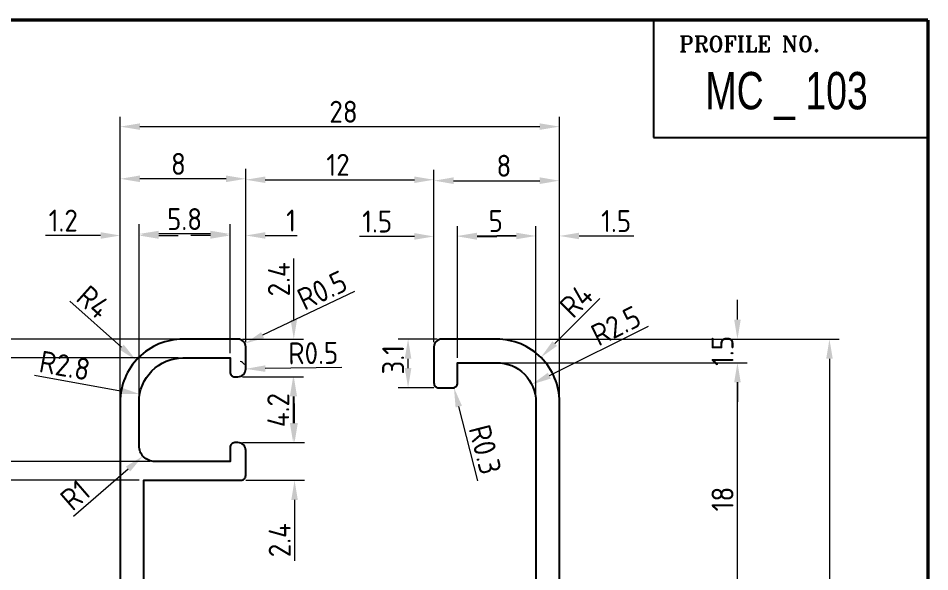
# Model space of a CAD drawing. Extents: x -52 to 128, y 228 to 491.
# Drawn here: x 12.2 to 128.4, y 420.7 to 491.2 of the extents above; entities that cross this region are included whole.
import ezdxf

# ---------------------------------------------------------------- set-up
doc = ezdxf.new("R2010")
doc.units = 0
doc.header["$MEASUREMENT"] = 0
doc.linetypes.add('SOLID', pattern=[0])
doc.layers.get('0').update_dxf_attribs({"linetype": 'SOLID'})
doc.layers.add('DIM', color=5, linetype='SOLID')
doc.styles.add('ISO Proportional', font='isocp')
doc.styles.add('ROMANT', font='romant')
doc.styles.add('SLDTEXTSTYLE0', font='TXT', dxfattribs={"width": 0.75})
doc.dimstyles.new('.5', dxfattribs={"dimtxt": 2.8, "dimasz": 2.5, "dimexe": 1.25, "dimexo": 0.6, "dimgap": 0.5, "dimtad": 3, "dimdec": 1, "dimlfac": 0.5, "dimdsep": 46, "dimlunit": 6, "dimtxsty": 'ISO Proportional', "dimcen": 0, "dimclrd": 252, "dimclre": 252, "dimclrt": 5, "dimadec": 0, "dimazin": 0, "dimtfac": 1, "dimtdec": 1, "dimtofl": 0, "dimtmove": 0, "dimatfit": 3, "dimfxl": 1, "dimtvp": 1, "dimtolj": 1, "dimtzin": 0, "dimlwd": 15, "dimlwe": 15, "dimarcsym": 0})

# ---------------------------------------------------------------- blocks, each defined once
blk = doc.blocks.new('*D180')
at = {"layer": 'Defpoints', "color": 0, "linetype": 'Continuous', "transparency": 16777216}
for p in [(81.22, 477.42), (25.22, 442.32), (81.22, 442.32)]:
    blk.add_point(p, dxfattribs=at)
at = {"layer": 'DIM', "color": 252, "linetype": 'Continuous', "lineweight": 15, "transparency": 16777216}
for p, q in [((25.22, 442.92), (25.22, 478.67)), ((81.22, 442.92), (81.22, 478.67)), ((27.72, 477.42), (78.72, 477.42))]:
    blk.add_line(p, q, dxfattribs=at)
at = {"layer": 'DIM', "color": 252, "linetype": 'Continuous', "transparency": 16777216}
for points in [[(27.72, 477.84), (27.72, 477.01), (25.22, 477.42)], [(78.72, 477.84), (78.72, 477.01), (81.22, 477.42)]]:
    blk.add_solid(points, dxfattribs=at)
at = {"layer": 'DIM', "color": 5, "linetype": 'Continuous', "transparency": 16777216, "insert": (53.69, 479.32), "char_height": 2.8, "attachment_point": 5, "style": 'ISO Proportional'}
blk.add_mtext('\\A1;28', dxfattribs=at)
blk = doc.blocks.new('*D181')
at = {"layer": 'Defpoints', "color": 0, "linetype": 'Continuous', "transparency": 16777216}
for p in [(25.22, 470.77), (41.22, 449.32), (25.22, 442.32)]:
    blk.add_point(p, dxfattribs=at)
at = {"layer": 'DIM', "color": 252, "linetype": 'Continuous', "lineweight": 15, "transparency": 16777216}
for p, q in [((25.22, 442.92), (25.22, 472.02)), ((41.22, 449.92), (41.22, 472.02)), ((38.72, 470.77), (27.72, 470.77))]:
    blk.add_line(p, q, dxfattribs=at)
at = {"layer": 'DIM', "color": 252, "linetype": 'Continuous', "transparency": 16777216}
for points in [[(27.72, 471.19), (27.72, 470.35), (25.22, 470.77)], [(38.72, 471.19), (38.72, 470.35), (41.22, 470.77)]]:
    blk.add_solid(points, dxfattribs=at)
at = {"layer": 'DIM', "color": 5, "linetype": 'Continuous', "transparency": 16777216, "insert": (32.64, 472.67), "char_height": 2.8, "attachment_point": 5, "style": 'ISO Proportional'}
blk.add_mtext('\\A1;8', dxfattribs=at)
blk = doc.blocks.new('*D182')
at = {"layer": 'Defpoints', "color": 0, "linetype": 'Continuous', "transparency": 16777216}
for p in [(65.22, 470.65), (41.22, 449.32), (65.22, 449.32)]:
    blk.add_point(p, dxfattribs=at)
at = {"layer": 'DIM', "color": 252, "linetype": 'Continuous', "lineweight": 15, "transparency": 16777216}
for p, q in [((41.22, 449.92), (41.22, 471.9)), ((65.22, 449.92), (65.22, 471.9)), ((43.72, 470.65), (62.72, 470.65))]:
    blk.add_line(p, q, dxfattribs=at)
at = {"layer": 'DIM', "color": 252, "linetype": 'Continuous', "transparency": 16777216}
for points in [[(43.72, 471.06), (43.72, 470.23), (41.22, 470.65)], [(62.72, 471.06), (62.72, 470.23), (65.22, 470.65)]]:
    blk.add_solid(points, dxfattribs=at)
at = {"layer": 'DIM', "color": 5, "linetype": 'Continuous', "transparency": 16777216, "insert": (52.99, 472.55), "char_height": 2.8, "attachment_point": 5, "style": 'ISO Proportional'}
blk.add_mtext('\\A1;12', dxfattribs=at)
blk = doc.blocks.new('*D183')
at = {"layer": 'Defpoints', "color": 0, "linetype": 'Continuous', "transparency": 16777216}
for p in [(81.22, 470.53), (65.22, 449.32), (81.22, 442.32)]:
    blk.add_point(p, dxfattribs=at)
at = {"layer": 'DIM', "color": 252, "linetype": 'Continuous', "lineweight": 15, "transparency": 16777216}
for p, q in [((65.22, 449.92), (65.22, 471.78)), ((81.22, 442.92), (81.22, 471.78)), ((67.72, 470.53), (78.72, 470.53))]:
    blk.add_line(p, q, dxfattribs=at)
at = {"layer": 'DIM', "color": 252, "linetype": 'Continuous', "transparency": 16777216}
for points in [[(67.72, 470.95), (67.72, 470.11), (65.22, 470.53)], [(78.72, 470.95), (78.72, 470.11), (81.22, 470.53)]]:
    blk.add_solid(points, dxfattribs=at)
at = {"layer": 'DIM', "color": 5, "linetype": 'Continuous', "transparency": 16777216, "insert": (74.14, 472.43), "char_height": 2.8, "attachment_point": 5, "style": 'ISO Proportional'}
blk.add_mtext('\\A1;8', dxfattribs=at)
blk = doc.blocks.new('*D184')
at = {"layer": 'Defpoints', "color": 0, "linetype": 'Continuous', "transparency": 16777216}
for p in [(78.22, 463.48), (68.22, 447.32), (78.22, 442.32)]:
    blk.add_point(p, dxfattribs=at)
at = {"layer": 'DIM', "color": 252, "linetype": 'Continuous', "lineweight": 15, "transparency": 16777216}
for p, q in [((68.22, 447.92), (68.22, 464.73)), ((78.22, 442.92), (78.22, 464.73)), ((70.72, 463.48), (75.72, 463.48))]:
    blk.add_line(p, q, dxfattribs=at)
at = {"layer": 'DIM', "color": 252, "linetype": 'Continuous', "transparency": 16777216}
for points in [[(70.72, 463.89), (70.72, 463.06), (68.22, 463.48)], [(75.72, 463.89), (75.72, 463.06), (78.22, 463.48)]]:
    blk.add_solid(points, dxfattribs=at)
at = {"layer": 'DIM', "color": 5, "linetype": 'Continuous', "transparency": 16777216, "insert": (73.1, 465.38), "char_height": 2.8, "attachment_point": 5, "style": 'ISO Proportional'}
blk.add_mtext('\\A1;5', dxfattribs=at)
blk = doc.blocks.new('*D185')
at = {"layer": 'Defpoints', "color": 0, "linetype": 'Continuous', "transparency": 16777216}
for p in [(81.22, 463.48), (78.22, 442.32), (81.22, 442.32)]:
    blk.add_point(p, dxfattribs=at)
at = {"layer": 'DIM', "color": 252, "linetype": 'Continuous', "lineweight": 15, "transparency": 16777216}
for p, q in [((78.22, 442.92), (78.22, 464.73)), ((81.22, 442.92), (81.22, 464.73)), ((75.72, 463.48), (73.22, 463.48)), ((83.72, 463.48), (90.69, 463.48))]:
    blk.add_line(p, q, dxfattribs=at)
at = {"layer": 'DIM', "color": 252, "linetype": 'Continuous', "transparency": 16777216}
for points in [[(75.72, 463.89), (75.72, 463.06), (78.22, 463.48)], [(83.72, 463.89), (83.72, 463.06), (81.22, 463.48)]]:
    blk.add_solid(points, dxfattribs=at)
at = {"layer": 'DIM', "color": 5, "linetype": 'Continuous', "transparency": 16777216, "insert": (88.45, 465.38), "char_height": 2.8, "attachment_point": 5, "style": 'ISO Proportional'}
blk.add_mtext('\\A1;1.5', dxfattribs=at)
blk = doc.blocks.new('*D186')
at = {"layer": 'Defpoints', "color": 0, "linetype": 'Continuous', "transparency": 16777216}
for p in [(65.22, 463.42), (65.22, 449.32), (68.22, 447.32)]:
    blk.add_point(p, dxfattribs=at)
at = {"layer": 'DIM', "color": 252, "linetype": 'Continuous', "lineweight": 15, "transparency": 16777216}
for p, q in [((65.22, 449.92), (65.22, 464.67)), ((68.22, 447.92), (68.22, 464.67)), ((62.72, 463.42), (55.74, 463.42)), ((70.72, 463.42), (73.22, 463.42))]:
    blk.add_line(p, q, dxfattribs=at)
at = {"layer": 'DIM', "color": 252, "linetype": 'Continuous', "transparency": 16777216}
for points in [[(62.72, 463.84), (62.72, 463), (65.22, 463.42)], [(70.72, 463.84), (70.72, 463), (68.22, 463.42)]]:
    blk.add_solid(points, dxfattribs=at)
at = {"layer": 'DIM', "color": 5, "linetype": 'Continuous', "transparency": 16777216, "insert": (57.98, 465.32), "char_height": 2.8, "attachment_point": 5, "style": 'ISO Proportional'}
blk.add_mtext('\\A1;1.5', dxfattribs=at)
blk = doc.blocks.new('*D187')
at = {"layer": 'Defpoints', "color": 0, "linetype": 'Continuous', "transparency": 16777216}
for p in [(27.62, 463.73), (39.22, 447.92), (27.62, 442.32)]:
    blk.add_point(p, dxfattribs=at)
at = {"layer": 'DIM', "color": 252, "linetype": 'Continuous', "lineweight": 15, "transparency": 16777216}
for p, q in [((27.62, 442.92), (27.62, 464.98)), ((39.22, 448.52), (39.22, 464.98)), ((36.72, 463.73), (30.12, 463.73))]:
    blk.add_line(p, q, dxfattribs=at)
at = {"layer": 'DIM', "color": 252, "linetype": 'Continuous', "transparency": 16777216}
for points in [[(30.12, 464.14), (30.12, 463.31), (27.62, 463.73)], [(36.72, 464.14), (36.72, 463.31), (39.22, 463.73)]]:
    blk.add_solid(points, dxfattribs=at)
at = {"layer": 'DIM', "color": 5, "linetype": 'Continuous', "transparency": 16777216, "insert": (33.42, 465.63), "char_height": 2.8, "attachment_point": 5, "style": 'ISO Proportional'}
blk.add_mtext('\\A1;5.8', dxfattribs=at)
blk = doc.blocks.new('*D188')
at = {"layer": 'Defpoints', "color": 0, "linetype": 'Continuous', "transparency": 16777216}
for p in [(41.22, 463.54), (41.22, 449.32), (39.22, 447.92)]:
    blk.add_point(p, dxfattribs=at)
at = {"layer": 'DIM', "color": 252, "linetype": 'Continuous', "lineweight": 15, "transparency": 16777216}
for p, q in [((39.22, 448.52), (39.22, 464.79)), ((41.22, 449.92), (41.22, 464.79)), ((36.72, 463.54), (34.22, 463.54)), ((43.72, 463.54), (47.78, 463.54))]:
    blk.add_line(p, q, dxfattribs=at)
at = {"layer": 'DIM', "color": 252, "linetype": 'Continuous', "transparency": 16777216}
for points in [[(36.72, 463.96), (36.72, 463.13), (39.22, 463.54)], [(43.72, 463.96), (43.72, 463.13), (41.22, 463.54)]]:
    blk.add_solid(points, dxfattribs=at)
at = {"layer": 'DIM', "color": 5, "linetype": 'Continuous', "transparency": 16777216, "insert": (47, 465.44), "char_height": 2.8, "attachment_point": 5, "style": 'ISO Proportional'}
blk.add_mtext('\\A1;1', dxfattribs=at)
blk = doc.blocks.new('*D189')
at = {"layer": 'Defpoints', "color": 0, "linetype": 'Continuous', "transparency": 16777216}
for p in [(25.22, 463.54), (25.22, 442.32), (27.62, 442.32)]:
    blk.add_point(p, dxfattribs=at)
at = {"layer": 'DIM', "color": 252, "linetype": 'Continuous', "lineweight": 15, "transparency": 16777216}
for p, q in [((25.22, 442.92), (25.22, 464.79)), ((27.62, 442.92), (27.62, 464.79)), ((22.72, 463.54), (15.69, 463.54)), ((30.12, 463.54), (32.62, 463.54))]:
    blk.add_line(p, q, dxfattribs=at)
at = {"layer": 'DIM', "color": 252, "linetype": 'Continuous', "transparency": 16777216}
for points in [[(22.72, 463.96), (22.72, 463.12), (25.22, 463.54)], [(30.12, 463.96), (30.12, 463.12), (27.62, 463.54)]]:
    blk.add_solid(points, dxfattribs=at)
at = {"layer": 'DIM', "color": 5, "linetype": 'Continuous', "transparency": 16777216, "insert": (17.95, 465.44), "char_height": 2.8, "attachment_point": 5, "style": 'ISO Proportional'}
blk.add_mtext('\\A1;1.2', dxfattribs=at)
blk = doc.blocks.new('*D199')
at = {"layer": 'Defpoints', "color": 0, "linetype": 'Continuous', "transparency": 16777216}
for p in [(73.22, 450.32), (73.22, 316.32), (115.65, 316.32)]:
    blk.add_point(p, dxfattribs=at)
at = {"layer": 'DIM', "color": 252, "linetype": 'Continuous', "lineweight": 15, "transparency": 16777216}
for p, q in [((73.82, 450.32), (116.9, 450.32)), ((115.65, 447.82), (115.65, 318.82)), ((73.82, 316.32), (116.9, 316.32))]:
    blk.add_line(p, q, dxfattribs=at)
at = {"layer": 'DIM', "color": 252, "linetype": 'Continuous', "transparency": 16777216}
for points in [[(115.24, 447.82), (116.07, 447.82), (115.65, 450.32)], [(115.24, 318.82), (116.07, 318.82), (115.65, 316.32)]]:
    blk.add_solid(points, dxfattribs=at)
at = {"layer": 'DIM', "color": 5, "linetype": 'Continuous', "transparency": 16777216, "insert": (113.75, 389.86), "char_height": 2.8, "attachment_point": 5, "rotation": 90, "style": 'ISO Proportional'}
blk.add_mtext('\\A1;67', dxfattribs=at)
blk = doc.blocks.new('*D201')
at = {"layer": 'Defpoints', "color": 0, "linetype": 'Continuous', "transparency": 16777216}
for p in [(73.22, 447.32), (103.92, 447.32), (78.22, 411.32)]:
    blk.add_point(p, dxfattribs=at)
at = {"layer": 'DIM', "color": 252, "linetype": 'Continuous', "lineweight": 15, "transparency": 16777216}
for p, q in [((73.82, 447.32), (105.17, 447.32)), ((103.92, 413.82), (103.92, 444.82)), ((78.82, 411.32), (105.17, 411.32))]:
    blk.add_line(p, q, dxfattribs=at)
at = {"layer": 'DIM', "color": 252, "linetype": 'Continuous', "transparency": 16777216}
for points in [[(103.5, 444.82), (104.33, 444.82), (103.92, 447.32)], [(103.5, 413.82), (104.33, 413.82), (103.92, 411.32)]]:
    blk.add_solid(points, dxfattribs=at)
at = {"layer": 'DIM', "color": 5, "linetype": 'Continuous', "transparency": 16777216, "insert": (102.02, 429.93), "char_height": 2.8, "attachment_point": 5, "rotation": 90, "style": 'ISO Proportional'}
blk.add_mtext('\\A1;18', dxfattribs=at)
blk = doc.blocks.new('*D202')
at = {"layer": 'Defpoints', "color": 0, "linetype": 'Continuous', "transparency": 16777216}
for p in [(73.22, 450.32), (103.92, 450.32), (73.22, 447.32)]:
    blk.add_point(p, dxfattribs=at)
at = {"layer": 'DIM', "color": 252, "linetype": 'Continuous', "lineweight": 15, "transparency": 16777216}
for p, q in [((103.92, 452.82), (103.92, 455.32)), ((73.82, 450.32), (105.17, 450.32)), ((73.82, 447.32), (105.17, 447.32)), ((103.92, 444.82), (103.92, 442.32))]:
    blk.add_line(p, q, dxfattribs=at)
at = {"layer": 'DIM', "color": 252, "linetype": 'Continuous', "transparency": 16777216}
for points in [[(103.5, 452.82), (104.34, 452.82), (103.92, 450.32)], [(103.5, 444.82), (104.34, 444.82), (103.92, 447.32)]]:
    blk.add_solid(points, dxfattribs=at)
at = {"layer": 'DIM', "color": 5, "linetype": 'Continuous', "transparency": 16777216, "insert": (102.02, 448.82), "char_height": 2.8, "attachment_point": 5, "rotation": 90, "style": 'ISO Proportional'}
blk.add_mtext('\\A1;1.5', dxfattribs=at)
blk = doc.blocks.new('*D203')
at = {"layer": 'Defpoints', "color": 0, "linetype": 'Continuous', "transparency": 16777216}
for p in [(61.92, 450.32), (66.22, 450.32), (65.82, 444.12)]:
    blk.add_point(p, dxfattribs=at)
at = {"layer": 'DIM', "color": 252, "linetype": 'Continuous', "lineweight": 15, "transparency": 16777216}
for p, q in [((65.62, 450.32), (60.67, 450.32)), ((61.92, 446.62), (61.92, 447.82)), ((65.22, 444.12), (60.67, 444.12))]:
    blk.add_line(p, q, dxfattribs=at)
at = {"layer": 'DIM', "color": 252, "linetype": 'Continuous', "transparency": 16777216}
for points in [[(61.5, 447.82), (62.34, 447.82), (61.92, 450.32)], [(61.5, 446.62), (62.34, 446.62), (61.92, 444.12)]]:
    blk.add_solid(points, dxfattribs=at)
at = {"layer": 'DIM', "color": 5, "linetype": 'Continuous', "transparency": 16777216, "insert": (60.02, 447.69), "char_height": 2.8, "attachment_point": 5, "rotation": 90, "style": 'ISO Proportional'}
blk.add_mtext('\\A1;3.1', dxfattribs=at)
blk = doc.blocks.new('*D226')
at = {"layer": 'Defpoints', "color": 0, "linetype": 'Continuous', "transparency": 16777216}
for p in [(33.22, 450.32), (-8, 316.32), (33.22, 316.32)]:
    blk.add_point(p, dxfattribs=at)
at = {"layer": 'DIM', "color": 252, "linetype": 'Continuous', "lineweight": 15, "transparency": 16777216}
for p, q in [((32.62, 450.32), (-9.25, 450.32)), ((-8, 447.82), (-8, 318.82)), ((32.62, 316.32), (-9.25, 316.32))]:
    blk.add_line(p, q, dxfattribs=at)
at = {"layer": 'DIM', "color": 252, "linetype": 'Continuous', "transparency": 16777216}
for points in [[(-8.41, 447.82), (-7.58, 447.82), (-8, 450.32)], [(-8.41, 318.82), (-7.58, 318.82), (-8, 316.32)]]:
    blk.add_solid(points, dxfattribs=at)
at = {"layer": 'DIM', "color": 5, "linetype": 'Continuous', "transparency": 16777216, "insert": (-9.9, 382.12), "char_height": 2.8, "attachment_point": 5, "rotation": 90, "style": 'ISO Proportional'}
blk.add_mtext('\\A1;67', dxfattribs=at)
blk = doc.blocks.new('*D227')
at = {"layer": 'Defpoints', "color": 0, "linetype": 'Continuous', "transparency": 16777216}
for p in [(2.51, 432.32), (28.22, 432.32), (28.22, 411.32)]:
    blk.add_point(p, dxfattribs=at)
at = {"layer": 'DIM', "color": 252, "linetype": 'Continuous', "lineweight": 15, "transparency": 16777216}
for p, q in [((27.62, 432.32), (1.26, 432.32)), ((2.51, 413.82), (2.51, 429.82)), ((27.62, 411.32), (1.26, 411.32))]:
    blk.add_line(p, q, dxfattribs=at)
at = {"layer": 'DIM', "color": 252, "linetype": 'Continuous', "transparency": 16777216}
for points in [[(2.1, 429.82), (2.93, 429.82), (2.51, 432.32)], [(2.1, 413.82), (2.93, 413.82), (2.51, 411.32)]]:
    blk.add_solid(points, dxfattribs=at)
at = {"layer": 'DIM', "color": 5, "linetype": 'Continuous', "transparency": 16777216, "insert": (0.61, 422.64), "char_height": 2.8, "attachment_point": 5, "rotation": 90, "style": 'ISO Proportional'}
blk.add_mtext('\\A1;10.5', dxfattribs=at)
blk = doc.blocks.new('*D228')
at = {"layer": 'Defpoints', "color": 0, "linetype": 'Continuous', "transparency": 16777216}
for p in [(2.46, 450.32), (33.22, 450.32), (28.22, 432.32)]:
    blk.add_point(p, dxfattribs=at)
at = {"layer": 'DIM', "color": 252, "linetype": 'Continuous', "lineweight": 15, "transparency": 16777216}
for p, q in [((32.62, 450.32), (1.21, 450.32)), ((2.46, 434.82), (2.46, 447.82)), ((27.62, 432.32), (1.21, 432.32))]:
    blk.add_line(p, q, dxfattribs=at)
at = {"layer": 'DIM', "color": 252, "linetype": 'Continuous', "transparency": 16777216}
for points in [[(2.05, 447.82), (2.88, 447.82), (2.46, 450.32)], [(2.05, 434.82), (2.88, 434.82), (2.46, 432.32)]]:
    blk.add_solid(points, dxfattribs=at)
at = {"layer": 'DIM', "color": 5, "linetype": 'Continuous', "transparency": 16777216, "insert": (0.56, 441.24), "char_height": 2.8, "attachment_point": 5, "rotation": 90, "style": 'ISO Proportional'}
blk.add_mtext('\\A1;9', dxfattribs=at)
blk = doc.blocks.new('*D229')
at = {"layer": 'Defpoints', "color": 0, "linetype": 'Continuous', "transparency": 16777216}
for p in [(7.97, 447.92), (33.22, 447.92), (29.62, 434.72)]:
    blk.add_point(p, dxfattribs=at)
at = {"layer": 'DIM', "color": 252, "linetype": 'Continuous', "lineweight": 15, "transparency": 16777216}
for p, q in [((32.62, 447.92), (6.72, 447.92)), ((7.97, 437.22), (7.97, 445.42)), ((29.02, 434.72), (6.72, 434.72))]:
    blk.add_line(p, q, dxfattribs=at)
at = {"layer": 'DIM', "color": 252, "linetype": 'Continuous', "transparency": 16777216}
for points in [[(7.56, 445.42), (8.39, 445.42), (7.97, 447.92)], [(7.56, 437.22), (8.39, 437.22), (7.97, 434.72)]]:
    blk.add_solid(points, dxfattribs=at)
at = {"layer": 'DIM', "color": 5, "linetype": 'Continuous', "transparency": 16777216, "insert": (6.07, 441.1), "char_height": 2.8, "attachment_point": 5, "rotation": 90, "style": 'ISO Proportional'}
blk.add_mtext('\\A1;6.6', dxfattribs=at)
blk = doc.blocks.new('*D230')
at = {"layer": 'Defpoints', "color": 0, "linetype": 'Continuous', "transparency": 16777216}
for p in [(40.22, 445.52), (40.22, 437.12), (47.27, 437.12)]:
    blk.add_point(p, dxfattribs=at)
at = {"layer": 'DIM', "color": 252, "linetype": 'Continuous', "lineweight": 15, "transparency": 16777216}
for p, q in [((40.82, 445.52), (48.52, 445.52)), ((47.27, 443.02), (47.27, 439.62)), ((40.82, 437.12), (48.52, 437.12))]:
    blk.add_line(p, q, dxfattribs=at)
at = {"layer": 'DIM', "color": 252, "linetype": 'Continuous', "transparency": 16777216}
for points in [[(46.85, 443.02), (47.69, 443.02), (47.27, 445.52)], [(46.85, 439.62), (47.69, 439.62), (47.27, 437.12)]]:
    blk.add_solid(points, dxfattribs=at)
at = {"layer": 'DIM', "color": 5, "linetype": 'Continuous', "transparency": 16777216, "insert": (45.37, 441.27), "char_height": 2.8, "attachment_point": 5, "rotation": 90, "style": 'ISO Proportional'}
blk.add_mtext('\\A1;4.2', dxfattribs=at)
blk = doc.blocks.new('*D231')
at = {"layer": 'Defpoints', "color": 0, "linetype": 'Continuous', "transparency": 16777216}
for p in [(40.22, 450.32), (47.35, 450.32), (40.22, 445.52)]:
    blk.add_point(p, dxfattribs=at)
at = {"layer": 'DIM', "color": 252, "linetype": 'Continuous', "lineweight": 15, "transparency": 16777216}
for p, q in [((47.35, 452.82), (47.35, 460.59)), ((40.82, 450.32), (48.6, 450.32)), ((40.82, 445.52), (48.6, 445.52)), ((47.35, 443.02), (47.35, 440.52))]:
    blk.add_line(p, q, dxfattribs=at)
at = {"layer": 'DIM', "color": 252, "linetype": 'Continuous', "transparency": 16777216}
for points in [[(46.93, 452.82), (47.77, 452.82), (47.35, 450.32)], [(46.93, 443.02), (47.77, 443.02), (47.35, 445.52)]]:
    blk.add_solid(points, dxfattribs=at)
at = {"layer": 'DIM', "color": 5, "linetype": 'Continuous', "transparency": 16777216, "insert": (45.45, 457.95), "char_height": 2.8, "attachment_point": 5, "rotation": 90, "style": 'ISO Proportional'}
blk.add_mtext('\\A1;2.4', dxfattribs=at)
blk = doc.blocks.new('*D232')
at = {"layer": 'Defpoints', "color": 0, "linetype": 'Continuous', "transparency": 16777216}
for p in [(40.22, 437.12), (40.62, 432.32), (47.45, 432.32)]:
    blk.add_point(p, dxfattribs=at)
at = {"layer": 'DIM', "color": 252, "linetype": 'Continuous', "lineweight": 15, "transparency": 16777216}
for p, q in [((47.45, 439.62), (47.45, 442.12)), ((40.82, 437.12), (48.7, 437.12)), ((41.22, 432.32), (48.7, 432.32)), ((47.45, 429.82), (47.45, 422.04))]:
    blk.add_line(p, q, dxfattribs=at)
at = {"layer": 'DIM', "color": 252, "linetype": 'Continuous', "transparency": 16777216}
for points in [[(47.03, 439.62), (47.86, 439.62), (47.45, 437.12)], [(47.03, 429.82), (47.86, 429.82), (47.45, 432.32)]]:
    blk.add_solid(points, dxfattribs=at)
at = {"layer": 'DIM', "color": 5, "linetype": 'Continuous', "transparency": 16777216, "insert": (45.55, 424.68), "char_height": 2.8, "attachment_point": 5, "rotation": 90, "style": 'ISO Proportional'}
blk.add_mtext('\\A1;2.4', dxfattribs=at)
blk = doc.blocks.new('*D233')
at = {"layer": 'Defpoints', "color": 0, "linetype": 'Continuous', "transparency": 16777216}
for p in [(8.07, 450.32), (33.22, 450.32), (33.22, 447.92)]:
    blk.add_point(p, dxfattribs=at)
at = {"layer": 'DIM', "color": 252, "linetype": 'Continuous', "lineweight": 15, "transparency": 16777216}
for p, q in [((8.07, 452.82), (8.07, 459.84)), ((32.62, 450.32), (6.82, 450.32)), ((32.62, 447.92), (6.82, 447.92)), ((8.07, 445.42), (8.07, 442.92))]:
    blk.add_line(p, q, dxfattribs=at)
at = {"layer": 'DIM', "color": 252, "linetype": 'Continuous', "transparency": 16777216}
for points in [[(7.65, 452.82), (8.49, 452.82), (8.07, 450.32)], [(7.65, 445.42), (8.49, 445.42), (8.07, 447.92)]]:
    blk.add_solid(points, dxfattribs=at)
at = {"layer": 'DIM', "color": 5, "linetype": 'Continuous', "transparency": 16777216, "insert": (6.17, 457.58), "char_height": 2.8, "attachment_point": 5, "rotation": 90, "style": 'ISO Proportional'}
blk.add_mtext('\\A1;1.2', dxfattribs=at)
blk = doc.blocks.new('*D234')
at = {"layer": 'Defpoints', "color": 0, "linetype": 'Continuous', "transparency": 16777216}
for p in [(7.87, 434.72), (29.62, 434.72), (28.22, 432.32)]:
    blk.add_point(p, dxfattribs=at)
at = {"layer": 'DIM', "color": 252, "linetype": 'Continuous', "lineweight": 15, "transparency": 16777216}
for p, q in [((7.87, 437.22), (7.87, 439.72)), ((29.02, 434.72), (6.62, 434.72)), ((27.62, 432.32), (6.62, 432.32)), ((7.87, 429.82), (7.87, 422.79))]:
    blk.add_line(p, q, dxfattribs=at)
at = {"layer": 'DIM', "color": 252, "linetype": 'Continuous', "transparency": 16777216}
for points in [[(7.45, 437.22), (8.28, 437.22), (7.87, 434.72)], [(7.45, 429.82), (8.28, 429.82), (7.87, 432.32)]]:
    blk.add_solid(points, dxfattribs=at)
at = {"layer": 'DIM', "color": 5, "linetype": 'Continuous', "transparency": 16777216, "insert": (5.97, 425.05), "char_height": 2.8, "attachment_point": 5, "rotation": 90, "style": 'ISO Proportional'}
blk.add_mtext('\\A1;1.2', dxfattribs=at)
blk = doc.blocks.new('*D250')
at = {"layer": 'Defpoints', "color": 0, "linetype": 'Continuous', "transparency": 16777216}
for p in [(78.86, 447.99), (73.22, 442.32)]:
    blk.add_point(p, dxfattribs=at)
at = {"layer": 'DIM', "color": 252, "linetype": 'Continuous', "lineweight": 15, "transparency": 16777216}
blk.add_line((86.36, 455.52), (80.62, 449.76), dxfattribs=at)
at = {"layer": 'DIM', "color": 252, "linetype": 'Continuous', "transparency": 16777216}
blk.add_solid([(80.33, 450.05), (80.92, 449.46), (78.86, 447.99)], dxfattribs=at)
at = {"layer": 'DIM', "color": 5, "linetype": 'Continuous', "transparency": 16777216, "insert": (83.38, 455.22), "char_height": 2.8, "attachment_point": 5, "rotation": 45.1302, "style": 'ISO Proportional'}
blk.add_mtext('\\A1;R4', dxfattribs=at)
blk = doc.blocks.new('*D251')
at = {"layer": 'Defpoints', "color": 0, "linetype": 'Continuous', "transparency": 16777216}
for p in [(77.69, 444.55), (73.22, 442.32)]:
    blk.add_point(p, dxfattribs=at)
at = {"layer": 'DIM', "color": 252, "linetype": 'Continuous', "lineweight": 15, "transparency": 16777216}
blk.add_line((92.53, 451.94), (79.93, 445.66), dxfattribs=at)
at = {"layer": 'DIM', "color": 252, "linetype": 'Continuous', "transparency": 16777216}
blk.add_solid([(79.74, 446.03), (80.11, 445.29), (77.69, 444.55)], dxfattribs=at)
at = {"layer": 'DIM', "color": 5, "linetype": 'Continuous', "transparency": 16777216, "insert": (88.42, 452.02), "char_height": 2.8, "attachment_point": 5, "rotation": 26.4865, "style": 'ISO Proportional'}
blk.add_mtext('\\A1;R2.5', dxfattribs=at)
blk = doc.blocks.new('*D252')
at = {"layer": 'Defpoints', "color": 0, "linetype": 'Continuous', "transparency": 16777216}
for p in [(27.25, 447.64), (33.22, 442.32)]:
    blk.add_point(p, dxfattribs=at)
at = {"layer": 'DIM', "color": 252, "linetype": 'Continuous', "lineweight": 15, "transparency": 16777216}
blk.add_line((18.81, 455.18), (25.38, 449.31), dxfattribs=at)
at = {"layer": 'DIM', "color": 252, "linetype": 'Continuous', "transparency": 16777216}
blk.add_solid([(25.66, 449.62), (25.11, 449), (27.25, 447.64)], dxfattribs=at)
at = {"layer": 'DIM', "color": 5, "linetype": 'Continuous', "transparency": 16777216, "insert": (21.81, 455.05), "char_height": 2.8, "attachment_point": 5, "rotation": 318.2386, "style": 'ISO Proportional'}
blk.add_mtext('\\A1;R4', dxfattribs=at)
blk = doc.blocks.new('*D253')
at = {"layer": 'Defpoints', "color": 0, "linetype": 'Continuous', "transparency": 16777216}
for p in [(27.7, 443.31), (33.22, 442.32)]:
    blk.add_point(p, dxfattribs=at)
at = {"layer": 'DIM', "color": 252, "linetype": 'Continuous', "lineweight": 15, "transparency": 16777216}
blk.add_line((14.29, 445.72), (25.24, 443.75), dxfattribs=at)
at = {"layer": 'DIM', "color": 252, "linetype": 'Continuous', "transparency": 16777216}
blk.add_solid([(25.32, 444.16), (25.17, 443.34), (27.7, 443.31)], dxfattribs=at)
at = {"layer": 'DIM', "color": 5, "linetype": 'Continuous', "transparency": 16777216, "insert": (18.15, 446.95), "char_height": 2.8, "attachment_point": 5, "rotation": 349.8137, "style": 'ISO Proportional'}
blk.add_mtext('\\A1;R2.8', dxfattribs=at)
blk = doc.blocks.new('*D254')
at = {"layer": 'Defpoints', "color": 0, "linetype": 'Continuous', "transparency": 16777216}
for p in [(29.62, 436.72), (28.11, 435.41)]:
    blk.add_point(p, dxfattribs=at)
at = {"layer": 'DIM', "color": 252, "linetype": 'Continuous', "lineweight": 15, "transparency": 16777216}
blk.add_line((19.28, 427.75), (26.22, 433.77), dxfattribs=at)
at = {"layer": 'DIM', "color": 252, "linetype": 'Continuous', "transparency": 16777216}
blk.add_solid([(25.94, 434.08), (26.49, 433.45), (28.11, 435.41)], dxfattribs=at)
at = {"layer": 'DIM', "color": 5, "linetype": 'Continuous', "transparency": 16777216, "insert": (19.47, 430.43), "char_height": 2.8, "attachment_point": 5, "rotation": 40.9295, "style": 'ISO Proportional'}
blk.add_mtext('\\A1;R1', dxfattribs=at)
blk = doc.blocks.new('*D255')
at = {"layer": 'Defpoints', "color": 0, "linetype": 'Continuous', "transparency": 16777216}
for p in [(40.22, 449.32), (41.12, 449.75)]:
    blk.add_point(p, dxfattribs=at)
at = {"layer": 'DIM', "color": 252, "linetype": 'Continuous', "lineweight": 15, "transparency": 16777216}
blk.add_line((55.07, 456.41), (43.37, 450.82), dxfattribs=at)
at = {"layer": 'DIM', "color": 252, "linetype": 'Continuous', "transparency": 16777216}
blk.add_solid([(43.19, 451.2), (43.55, 450.45), (41.12, 449.75)], dxfattribs=at)
at = {"layer": 'DIM', "color": 5, "linetype": 'Continuous', "transparency": 16777216, "insert": (50.97, 456.56), "char_height": 2.8, "attachment_point": 5, "rotation": 25.5353, "style": 'ISO Proportional'}
blk.add_mtext('\\A1;R0.5', dxfattribs=at)
blk = doc.blocks.new('*D256')
at = {"layer": 'Defpoints', "color": 0, "linetype": 'Continuous', "transparency": 16777216}
for p in [(40.22, 446.52), (41.22, 446.53)]:
    blk.add_point(p, dxfattribs=at)
at = {"layer": 'DIM', "color": 252, "linetype": 'Continuous', "lineweight": 15, "transparency": 16777216}
blk.add_line((53.49, 446.69), (43.72, 446.56), dxfattribs=at)
blk.add_arc((40.22, 446.52), 1, 34.3775, 72.3767, dxfattribs=at)
at = {"layer": 'DIM', "color": 252, "linetype": 'Continuous', "transparency": 16777216}
blk.add_solid([(43.71, 446.98), (43.72, 446.15), (41.22, 446.53)], dxfattribs=at)
at = {"layer": 'DIM', "color": 5, "linetype": 'Continuous', "transparency": 16777216, "insert": (49.83, 448.54), "char_height": 2.8, "attachment_point": 5, "rotation": 0.757, "style": 'ISO Proportional'}
blk.add_mtext('\\A1;R0.5', dxfattribs=at)
blk = doc.blocks.new('*D257')
at = {"layer": 'Defpoints', "color": 0, "linetype": 'Continuous', "transparency": 16777216}
for p in [(67.62, 444.72), (67.77, 444.13)]:
    blk.add_point(p, dxfattribs=at)
at = {"layer": 'DIM', "color": 252, "linetype": 'Continuous', "lineweight": 15, "transparency": 16777216}
blk.add_line((70.81, 432.24), (68.39, 441.71), dxfattribs=at)
at = {"layer": 'DIM', "color": 252, "linetype": 'Continuous', "transparency": 16777216}
blk.add_solid([(68.79, 441.82), (67.98, 441.61), (67.77, 444.13)], dxfattribs=at)
at = {"layer": 'DIM', "color": 5, "linetype": 'Continuous', "transparency": 16777216, "insert": (71.75, 436.24), "char_height": 2.8, "attachment_point": 5, "rotation": 284.3717, "style": 'ISO Proportional'}
blk.add_mtext('\\A1;R0.3', dxfattribs=at)

msp = doc.modelspace()

# ---------------------------------------------------------------- linework, layer by layer
at = {"color": 5}
for p, q in [((93.22, 491.02), (93.22, 476.02)), ((93.22, 476.02), (128.22, 476.02))]:
    msp.add_line(p, q, dxfattribs=at)
for points, const_width in [([(128.22, 491.02), (-52.1, 491.02), (-52.1, 232.26)], 0.451), ([(93.22, 491.02), (128.22, 491.02)], 0.325), ([(128.22, 232.26), (128.22, 491.02)], 0.451)]:
    msp.add_lwpolyline(points, dxfattribs=dict(at, const_width=const_width))
for points in [[(28.22, 411.32), (28.22, 432.32), (40.62, 432.32, 0.414214), (41.22, 432.92), (41.22, 436.12, 0.414214), (40.22, 437.12), (39.82, 437.12, 0.414214), (39.22, 436.52), (39.22, 434.72), (29.62, 434.72, -0.414214), (27.62, 436.72), (27.62, 442.32, -0.414214), (33.22, 447.92), (39.22, 447.92), (39.22, 446.12, 0.414214), (39.82, 445.52), (40.22, 445.52, 0.414214), (41.22, 446.52), (41.22, 449.32, 0.414214), (40.22, 450.32), (33.22, 450.32, 0.414214), (25.22, 442.32), (25.22, 324.32, 0.414214)], [(81.22, 324.32), (81.22, 442.32, 0.414214), (73.22, 450.32), (66.22, 450.32, 0.414214), (65.22, 449.32), (65.22, 444.72, 0.414214), (65.82, 444.12), (67.62, 444.12, 0.414214), (68.22, 444.72), (68.22, 447.32), (73.22, 447.32, -0.414214), (78.22, 442.32), (78.22, 411.32)]]:
    msp.add_lwpolyline(points, format="xyb")

# ---------------------------------------------------------------- texts
at = {"color": 0, "linetype": 'ByBlock', "insert": (105.47, 487.97), "char_height": 2, "attachment_point": 5, "style": 'ROMANT'}
msp.add_mtext('PROFILE NO. ', dxfattribs=at)
at = {"color": 7, "linetype": 'Continuous', "lineweight": 0, "insert": (110.19, 484.39), "char_height": 4.762, "attachment_point": 2, "style": 'SLDTEXTSTYLE0'}
msp.add_mtext('MC _ 103', dxfattribs=at)

# ---------------------------------------------------------------- dimensions: what is measured, and where the dimension line sits
at = {"layer": 'DIM', "linetype": 'Continuous'}
for base, p1, p2, picture, middle in [((81.22, 477.42), (25.22, 442.32), (81.22, 442.32), '*D180', (53.69, 477.42)), ((25.22, 470.77), (41.22, 449.32), (25.22, 442.32), '*D181', (32.64, 470.77)), ((65.22, 470.65), (41.22, 449.32), (65.22, 449.32), '*D182', (52.99, 470.65)), ((81.22, 470.53), (65.22, 449.32), (81.22, 442.32), '*D183', (74.14, 470.53)), ((25.22, 463.54), (27.62, 442.32), (25.22, 442.32), '*D189', (17.95, 463.54)), ((27.62, 463.73), (39.22, 447.92), (27.62, 442.32), '*D187', (33.42, 463.73)), ((41.22, 463.54), (39.22, 447.92), (41.22, 449.32), '*D188', (47, 463.54)), ((65.22, 463.42), (68.22, 447.32), (65.22, 449.32), '*D186', (57.98, 463.42)), ((78.22, 463.48), (68.22, 447.32), (78.22, 442.32), '*D184', (73.1, 463.48)), ((81.22, 463.48), (78.22, 442.32), (81.22, 442.32), '*D185', (88.45, 463.48))]:
    dim = msp.add_linear_dim(base=base, p1=p1, p2=p2, dimstyle='.5', dxfattribs=at)
    dim.commit()
    dim.dimension.update_dxf_attribs({"geometry": picture, "text_midpoint": middle, "dimtype": 160})
for base, p1, p2, picture, middle in [((47.35, 450.32), (40.22, 445.52), (40.22, 450.32), '*D231', (47.35, 457.95)), ((8.07, 450.32), (33.22, 447.92), (33.22, 450.32), '*D233', (8.07, 457.58)), ((103.92, 450.32), (73.22, 447.32), (73.22, 450.32), '*D202', (103.92, 448.82)), ((-8, 316.32), (33.22, 450.32), (33.22, 316.32), '*D226', (-8, 382.12)), ((2.46, 450.32), (28.22, 432.32), (33.22, 450.32), '*D228', (2.46, 441.24)), ((61.92, 450.32), (65.82, 444.12), (66.22, 450.32), '*D203', (61.92, 447.69)), ((115.65, 316.32), (73.22, 450.32), (73.22, 316.32), '*D199', (115.65, 389.86)), ((7.97, 447.92), (29.62, 434.72), (33.22, 447.92), '*D229', (7.97, 441.1)), ((103.92, 447.32), (78.22, 411.32), (73.22, 447.32), '*D201', (103.92, 429.93)), ((47.27, 437.12), (40.22, 445.52), (40.22, 437.12), '*D230', (47.27, 441.27)), ((47.45, 432.32), (40.22, 437.12), (40.62, 432.32), '*D232', (47.45, 424.68)), ((7.87, 434.72), (28.22, 432.32), (29.62, 434.72), '*D234', (7.87, 425.05)), ((2.51, 432.32), (28.22, 411.32), (28.22, 432.32), '*D227', (2.51, 422.64))]:
    dim = msp.add_linear_dim(base=base, p1=p1, p2=p2, angle=90, dimstyle='.5', dxfattribs=at)
    dim.commit()
    dim.dimension.update_dxf_attribs({"geometry": picture, "text_midpoint": middle, "dimtype": 160})
for center, mpoint, picture, middle in [((40.22, 449.32), (41.12, 449.75), '*D255', (51.79, 454.84)), ((73.22, 442.32), (78.86, 447.99), '*D250', (84.73, 453.88)), ((33.22, 442.32), (27.25, 447.64), '*D252', (20.54, 453.63)), ((73.22, 442.32), (77.69, 444.55), '*D251', (89.27, 450.32)), ((33.22, 442.32), (27.7, 443.31), '*D253', (17.81, 445.08)), ((29.62, 436.72), (28.11, 435.41), '*D254', (20.72, 429))]:
    dim = msp.add_radius_dim(center=center, mpoint=mpoint, dimstyle='.5', dxfattribs=at)
    dim.commit()
    dim.dimension.update_dxf_attribs({"geometry": picture, "text_midpoint": middle, "dimtype": 164})
for center, mpoint, picture, middle in [((40.22, 446.52), (41.22, 446.53), '*D256', (49.85, 446.64)), ((67.62, 444.72), (67.77, 444.13), '*D257', (69.91, 435.77))]:
    dim = msp.add_radius_dim(center=center, mpoint=mpoint, dimstyle='.5', dxfattribs=at)
    dim.commit()
    dim.dimension.update_dxf_attribs({"geometry": picture, "text_midpoint": middle})

doc.saveas('drawing.dxf')
